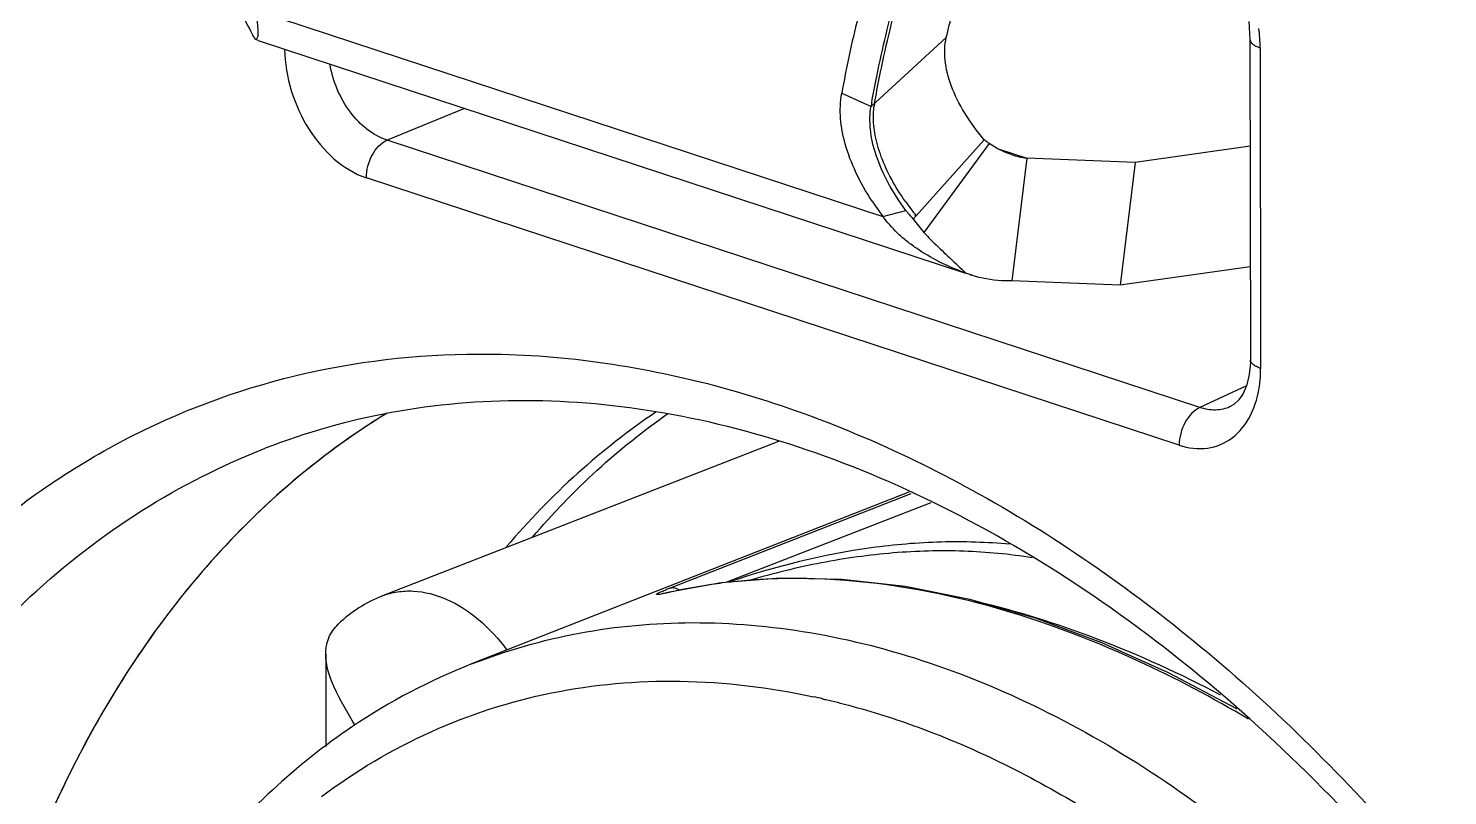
# Model space of a CAD drawing. Header units: millimetres. Extents: x 0 to 420, y 0 to 297.
# Drawn here: x 281.8 to 290.74, y 80.49 to 85.32 of the extents above; entities that cross this region are included whole.
import ezdxf

# ---------------------------------------------------------------- set-up
doc = ezdxf.new("R2010")
doc.units = ezdxf.units.MM
doc.header["$LTSCALE"] = 23.1
doc.layers.get('0').update_dxf_attribs({"linetype": 'CONTINUOUS'})
for name, color, linetype in [('BEZUGSACHSEN', 7, 'CONTINUOUS'), ('FASEN', 7, 'CONTINUOUS'), ('FLAECHEN', 7, 'CONTINUOUS'), ('RUNDUNGEN', 7, 'CONTINUOUS')]:
    doc.layers.add(name, color=color, linetype=linetype)

msp = doc.modelspace()

# ---------------------------------------------------------------- linework, layer by layer
at = {"color": 7, "linetype": 'CONTINUOUS'}
for p, q in [((283.248, 85.2445), (287.7069, 83.7783)), ((289.4997, 84.5781), (288.7762, 84.4753)), ((288.0927, 84.5032), (287.9979, 83.7307)), ((288.7762, 84.4753), (288.0927, 84.5032)), ((288.7762, 84.4753), (288.6815, 83.7027)), ((289.5009, 83.8192), (288.6815, 83.7027)), ((287.7361, 83.7687), (287.7455, 83.7657)), ((288.6815, 83.7027), (287.9979, 83.7307)), ((286.5277, 82.7184), (284.0318, 81.7458)), ((287.3491, 82.3982), (284.5934, 81.3167)), ((287.487, 82.3327), (286.1963, 81.8298))]:
    msp.add_line(p, q, dxfattribs=at)
at = {"color": 9, "linetype": 'CONTINUOUS'}
msp.add_line((287.9058, 84.5647), (288.0927, 84.5032), dxfattribs=at)
at = {"color": 7, "linetype": 'CONTINUOUS'}
msp.add_arc((288.1667, 85.0477), 0.5495, 251.82868, 262.25527, dxfattribs=at)
for points, knots in [([(287.5853, 85.2637), (287.5973, 85.3148), (287.6505, 85.5286), (287.7135, 85.7399), (287.7661, 85.8993)], [0, 0, 0, 0, 0.238261, 1, 1, 1, 1]), ([(287.8235, 84.6193), (287.7784, 84.673), (287.6992, 84.7811), (287.6134, 84.9502), (287.5713, 85.1124), (287.5743, 85.2174), (287.5853, 85.2637)], [0, 0, 0, 0, 0.296995, 0.564843, 0.79862, 1, 1, 1, 1]), ([(287.8552, 84.5951), (287.8524, 84.5971), (287.8416, 84.6047), (287.8311, 84.6129), (287.8235, 84.6193)], [0, 0, 0, 0, 0.255321, 1, 1, 1, 1])]:
    msp.add_open_spline(points, degree=3, knots=knots, dxfattribs=at)
msp.add_open_spline([(287.9953, 84.5256), (287.9458, 84.5419), (287.8983, 84.5657), (287.8552, 84.5951)], degree=3, dxfattribs=at)
at = {"layer": 'BEZUGSACHSEN', "color": 7, "linetype": 'CONTINUOUS'}
for points, knots in [([(284.0615, 82.8977), (283.8391, 82.7617), (283.4105, 82.4468), (282.6393, 81.6615), (281.8704, 80.3995), (281.324, 78.6041), (281.2118, 77.3054), (281.2129, 76.6321)], [0, 0, 0, 0, 0.109061, 0.221249, 0.458771, 0.718401, 1, 1, 1, 1]), ([(284.038, 82.8833), (283.8385, 82.7596), (283.4529, 82.4779), (282.9346, 81.9689), (282.4761, 81.3755), (282.0825, 80.7048), (281.7577, 79.9641), (281.4146, 78.8748), (281.2806, 78.0068), (281.2393, 77.4166)], [0, 0, 0, 0, 0.110597, 0.223976, 0.341127, 0.462792, 0.589444, 0.7213, 1, 1, 1, 1]), ([(284.9765, 82.1158), (285.1039, 82.2644), (285.3727, 82.543), (285.6748, 82.7854), (285.8309, 82.8943)], [0, 0, 0, 0, 0.507013, 1, 1, 1, 1])]:
    msp.add_open_spline(points, degree=3, knots=knots, dxfattribs=at)
at = {"layer": 'BEZUGSACHSEN', "color": 9, "linetype": 'CONTINUOUS'}
msp.add_open_spline([(285.7567, 82.9049), (285.5834, 82.7877), (285.2487, 82.525), (284.9528, 82.2196), (284.8134, 82.0565)], degree=3, knots=[0, 0, 0, 0, 0.493702, 1, 1, 1, 1], dxfattribs=at)
at = {"layer": 'FASEN', "color": 9, "linetype": 'CONTINUOUS'}
for p, q in [((283.2357, 85.4343), (287.1853, 84.1357)), ((287.5853, 85.2637), (287.1111, 84.8288)), ((286.9258, 84.9119), (287.1111, 84.8288)), ((287.8552, 84.5951), (287.4442, 84.0355)), ((287.1853, 84.1357), (287.3305, 84.1742))]:
    msp.add_line(p, q, dxfattribs=at)
at = {"layer": 'FASEN', "color": 7, "linetype": 'CONTINUOUS'}
for p, q in [((283.248, 85.2445), (283.2285, 85.2521)), ((287.8235, 84.6193), (287.3767, 84.1192)), ((287.7455, 83.7657), (287.7073, 83.7795))]:
    msp.add_line(p, q, dxfattribs=at)
for centre, radius, start, end in [((294.3878, 83.5642), 7.5827, 166.0821, 169.76238), ((293.8572, 83.6492), 6.8485, 169.88562, 170.08168), ((288.6388, 85.2276), 1.818, 213.23186, 216.91543), ((287.8154, 84.5341), 0.6039, 216.58369, 218.29295), ((287.8098, 84.5297), 0.5967, 218.29573, 218.6109), ((287.8007, 84.5224), 0.5851, 218.60188, 223.55779)]:
    msp.add_arc(centre, radius, start, end, dxfattribs=at)
for points, knots in [([(287.1151, 84.8519), (287.1251, 84.9075), (287.1694, 85.1397), (287.2249, 85.3698), (287.2723, 85.5433)], [0, 0, 0, 0, 0.239196, 1, 1, 1, 1]), ([(283.2285, 85.2521), (283.22, 85.269), (283.1853, 85.3352), (283.1499, 85.4014), (283.1305, 85.4538)], [0, 0, 0, 0, 0.252817, 1, 1, 1, 1]), ([(283.2357, 85.4343), (283.2376, 85.4125), (283.2412, 85.3734), (283.2456, 85.3217), (283.2472, 85.2871), (283.2449, 85.2669), (283.2421, 85.2595), (283.2401, 85.257)], [0, 0, 0, 0, 0.367894, 0.658313, 0.87266, 0.946721, 1, 1, 1, 1]), ([(283.2401, 85.257), (283.2388, 85.2554), (283.2353, 85.2525), (283.2308, 85.252), (283.2285, 85.2521)], [0, 0, 0, 0, 0.480347, 1, 1, 1, 1]), ([(287.1181, 84.2313), (287.08, 84.2896), (287.0135, 84.4066), (286.9271, 84.6305), (286.907, 84.8073), (286.9258, 84.9119)], [0, 0, 0, 0, 0.289872, 0.557276, 1, 1, 1, 1]), ([(287.3305, 84.1742), (287.2895, 84.2294), (287.2173, 84.3406), (287.1398, 84.513), (287.1016, 84.6767), (287.1028, 84.7818), (287.1111, 84.8288)], [0, 0, 0, 0, 0.291641, 0.560557, 0.797652, 1, 1, 1, 1]), ([(287.7073, 83.7795), (287.6507, 83.8002), (287.5423, 83.8455), (287.4179, 83.9182), (287.3315, 83.9827), (287.2588, 84.046), (287.2124, 84.099), (287.1853, 84.1357)], [0, 0, 0, 0, 0.282138, 0.548799, 0.672182, 0.786371, 1, 1, 1, 1]), ([(287.4442, 84.0355), (287.4651, 84.0126), (287.5506, 83.925), (287.6426, 83.8441), (287.7073, 83.7795)], [0, 0, 0, 0, 0.252833, 1, 1, 1, 1]), ([(287.9979, 83.7307), (287.9763, 83.7299), (287.8911, 83.7304), (287.8059, 83.7459), (287.7455, 83.7657)], [0, 0, 0, 0, 0.253683, 1, 1, 1, 1])]:
    msp.add_open_spline(points, degree=3, knots=knots, dxfattribs=at)
msp.add_open_spline([(287.3768, 84.1193), (287.3973, 84.0899), (287.42, 84.0619), (287.4442, 84.0355)], degree=3, dxfattribs=at)
at = {"layer": 'FLAECHEN', "color": 7, "linetype": 'CONTINUOUS'}
msp.add_line((287.3848, 84.1438), (287.3955, 84.1402), dxfattribs=at)
for centre, radius, start, end in [((287.5761, 84.7705), 0.4501, 169.9747, 172.85216), ((288.6255, 85.1427), 1.5867, 214.99321, 217.0648), ((288.7288, 85.2206), 1.716, 217.06214, 219.01849)]:
    msp.add_arc(centre, radius, start, end, dxfattribs=at)
for points, knots in [([(287.1329, 84.8488), (287.1427, 84.9043), (287.1868, 85.136), (287.242, 85.3655), (287.2893, 85.5385)], [0, 0, 0, 0, 0.239044, 1, 1, 1, 1]), ([(287.1258, 84.7722), (287.1259, 84.7768), (287.1264, 84.7949), (287.1278, 84.8131), (287.1295, 84.8265)], [0, 0, 0, 0, 0.254669, 1, 1, 1, 1]), ([(287.3257, 84.2328), (287.2941, 84.2779), (287.238, 84.3681), (287.1736, 84.5069), (287.1346, 84.6414), (287.1252, 84.7301), (287.1258, 84.7722)], [0, 0, 0, 0, 0.282758, 0.544957, 0.783986, 1, 1, 1, 1])]:
    msp.add_open_spline(points, degree=3, knots=knots, dxfattribs=at)
at = {"layer": 'RUNDUNGEN', "color": 7, "linetype": 'CONTINUOUS'}
for p, q in [((289.4909, 85.3634), (289.4986, 85.2513)), ((289.4986, 85.2513), (289.5018, 83.2314)), ((285.7966, 81.7595), (285.7928, 81.7589)), ((286.1653, 81.8273), (285.8415, 81.7689)), ((283.674, 81.3785), (283.6749, 80.7969))]:
    msp.add_line(p, q, dxfattribs=at)
at = {"layer": 'RUNDUNGEN', "color": 9, "linetype": 'CONTINUOUS'}
for p, q in [((289.563, 85.1986), (289.5663, 83.1788)), ((284.5486, 84.8168), (284.0607, 84.6168)), ((289.1836, 82.9324), (284.0607, 84.6168)), ((289.053, 82.6948), (283.9301, 84.3792)), ((289.477, 83.0697), (289.1836, 82.9324)), ((289.3769, 82.9387), (289.3751, 82.9378)), ((285.8463, 81.7958), (287.3638, 82.3912)), ((285.8336, 81.7665), (285.8415, 81.7689)), ((285.8415, 81.7683), (285.8336, 81.7665)), ((285.8417, 81.7681), (285.8336, 81.7665)), ((286.8058, 81.0976), (286.8258, 81.093)), ((286.8058, 81.0975), (286.8258, 81.0919))]:
    msp.add_line(p, q, dxfattribs=at)
at = {"layer": 'RUNDUNGEN', "color": 7, "linetype": 'CONTINUOUS'}
for points in [[(289.5018, 83.2312), (289.5016, 83.214), (289.4948, 83.1403)], [(289.4948, 83.1403), (289.4795, 83.0756), (289.4569, 83.0217)], [(289.4569, 83.0217), (289.4294, 82.9803), (289.3982, 82.9512), (289.375, 82.9378)], [(289.4165, 81.0323), (289.4079, 81.0375), (288.9864, 81.2612), (288.5652, 81.4507), (288.1466, 81.605), (287.7325, 81.7233), (287.3252, 81.805), (286.9268, 81.8497), (286.5394, 81.8571), (286.1653, 81.8273)], [(285.8415, 81.7689), (285.8302, 81.7664), (285.8213, 81.7644), (285.8136, 81.7628), (285.8068, 81.7614), (285.8011, 81.7603), (285.7966, 81.7595)]]:
    msp.add_lwpolyline(points, dxfattribs=at)
at = {"layer": 'RUNDUNGEN', "color": 9, "linetype": 'CONTINUOUS'}
for centre, radius, start, end in [((288.5098, 85.1962), 1.0532, 0.13092, 6.78363), ((286.626, 78.2028), 3.6521, 93.3198, 95.98707), ((286.6366, 77.9773), 3.8778, 88.96735, 93.28445), ((286.6349, 77.8308), 4.0243, 88.31171, 88.98001), ((286.5813, 79.9134), 2.0208, 111.76, 112.14532), ((286.7773, 79.4227), 2.5492, 111.41946, 111.76168), ((286.5754, 78.5547), 3.2964, 101.65901, 102.86384), ((286.5958, 78.4513), 3.4017, 98.28417, 101.64271), ((286.6122, 78.3384), 3.5159, 95.99483, 98.28418), ((285.7658, 76.5541), 4.661, 77.10687, 77.82256)]:
    msp.add_arc(centre, radius, start, end, dxfattribs=at)
at = {"layer": 'RUNDUNGEN', "color": 7, "linetype": 'CONTINUOUS'}
for centre, radius, start, end in [((284.3398, 80.9561), 0.8476, 111.31031, 133.84576), ((286.0162, 77.694), 3.8921, 111.44309, 123.9516)]:
    msp.add_arc(centre, radius, start, end, dxfattribs=at)
at = {"layer": 'RUNDUNGEN', "color": 9, "linetype": 'CONTINUOUS'}
for points, knots in [([(289.4986, 85.2511), (289.4986, 85.24), (289.5124, 85.2225), (289.5371, 85.2084), (289.5538, 85.2017), (289.563, 85.1986)], [0, 0, 0, 0, 0.384438, 0.662842, 1, 1, 1, 1]), ([(283.4149, 85.1896), (283.4163, 85.1017), (283.4471, 84.9234), (283.5851, 84.6184), (283.7805, 84.4285), (283.9301, 84.3792)], [0, 0, 0, 0, 0.262094, 0.529924, 1, 1, 1, 1]), ([(284.0607, 84.6168), (283.9686, 84.6462), (283.8001, 84.7896), (283.7192, 84.9869), (283.7013, 85.0952)], [0, 0, 0, 0, 0.468312, 1, 1, 1, 1]), ([(283.9301, 84.3792), (283.93, 84.429), (283.9547, 84.5225), (284.0206, 84.5992), (284.0607, 84.6168)], [0, 0, 0, 0, 0.532166, 1, 1, 1, 1]), ([(279.1562, 76.042), (279.1546, 77.0268), (279.3305, 78.48), (280.0034, 80.222), (280.6781, 81.3139), (281.5212, 82.1944), (282.5111, 82.8346), (283.6165, 83.2112), (284.3932, 83.2776), (284.7825, 83.2679)], [0, 0, 0, 0, 0.288278, 0.420361, 0.544302, 0.661466, 0.774291, 0.885991, 1, 1, 1, 1]), ([(284.7825, 83.2679), (285.2813, 83.2555), (286.317, 83.0819), (287.8145, 82.44), (289.2507, 81.4425), (290.1071, 80.5917), (290.513, 80.1225)], [0, 0, 0, 0, 0.222963, 0.463268, 0.722732, 1, 1, 1, 1]), ([(289.5663, 83.1788), (289.557, 83.1819), (289.5404, 83.1886), (289.5158, 83.2027), (289.5019, 83.2201), (289.5018, 83.2312)], [0, 0, 0, 0, 0.336929, 0.615301, 1, 1, 1, 1]), ([(289.5604, 83.0814), (289.5614, 83.0893), (289.5649, 83.1217), (289.5663, 83.1543), (289.5663, 83.1788)], [0, 0, 0, 0, 0.246212, 1, 1, 1, 1]), ([(289.053, 82.6948), (289.1098, 82.6761), (289.2301, 82.6605), (289.4006, 82.7324), (289.5177, 82.8851), (289.5518, 83.0129), (289.5604, 83.0814)], [0, 0, 0, 0, 0.243361, 0.472994, 0.719019, 1, 1, 1, 1]), ([(289.1836, 82.9324), (289.1435, 82.9148), (289.0776, 82.838), (289.0529, 82.7446), (289.053, 82.6948)], [0, 0, 0, 0, 0.467834, 1, 1, 1, 1]), ([(289.3751, 82.9378), (289.3464, 82.9247), (289.2809, 82.9101), (289.2153, 82.9216), (289.1836, 82.9324)], [0, 0, 0, 0, 0.4849, 1, 1, 1, 1]), ([(279.7214, 76.0509), (279.7202, 76.8083), (279.8289, 77.9272), (280.2343, 79.321), (280.6462, 80.2487), (281.1661, 81.0645), (281.7861, 81.7539), (282.4956, 82.3032), (283.0225, 82.5699), (283.293, 82.6753)], [0, 0, 0, 0, 0.284578, 0.417678, 0.544246, 0.664636, 0.779721, 0.8909, 1, 1, 1, 1]), ([(287.9849, 82.0707), (287.8416, 82.084), (287.5495, 82.0929), (286.9531, 82.0427), (286.5092, 81.9323), (286.2194, 81.8334)], [0, 0, 0, 0, 0.240884, 0.487644, 1, 1, 1, 1]), ([(288.127, 81.9857), (287.9843, 82.0087), (287.6919, 82.0363), (287.2463, 82.0242), (286.7933, 81.9609), (286.4933, 81.8871), (286.3435, 81.8429)], [0, 0, 0, 0, 0.240563, 0.48702, 0.740073, 1, 1, 1, 1]), ([(289.4905, 80.9686), (289.2639, 81.1033), (288.4137, 81.5547), (287.4537, 81.8328), (286.7535, 81.8534)], [0, 0, 0, 0, 0.273449, 1, 1, 1, 1]), ([(284.0318, 81.7458), (284.0621, 81.7576), (284.1264, 81.7748), (284.2643, 81.7813), (284.4469, 81.7329), (284.6493, 81.6006), (284.7636, 81.4754), (284.8157, 81.4046)], [0, 0, 0, 0, 0.106797, 0.216155, 0.449867, 0.711593, 1, 1, 1, 1]), ([(285.8336, 81.7665), (285.8158, 81.7624), (285.7937, 81.7575), (285.7684, 81.7535), (285.7618, 81.7536), (285.7585, 81.7539), (285.7588, 81.7566), (285.7617, 81.7584), (285.766, 81.7613), (285.7727, 81.7647), (285.7814, 81.7689), (285.7972, 81.7759), (285.8102, 81.7813), (285.8196, 81.7851)], [0, 0, 0, 0, 0.376834, 0.479738, 0.509052, 0.524489, 0.534376, 0.555607, 0.591666, 0.643021, 0.709731, 0.79166, 1, 1, 1, 1]), ([(285.8623, 81.7978), (285.8659, 81.7977), (285.8811, 81.7957), (285.8952, 81.788), (285.9044, 81.7808)], [0, 0, 0, 0, 0.231945, 1, 1, 1, 1]), ([(287.7674, 81.7133), (288.0278, 81.6521), (288.5564, 81.4861), (289.0597, 81.2556), (289.3118, 81.1234)], [0, 0, 0, 0, 0.484439, 1, 1, 1, 1]), ([(284.5934, 81.3167), (284.812, 81.4025), (285.2711, 81.5336), (285.9934, 81.5989), (286.7393, 81.5333), (287.4954, 81.339), (288.2491, 81.0202), (288.988, 80.5829), (289.7002, 80.0346), (290.6124, 79.1548), (291.6113, 77.8344), (292.517, 76.0269), (293.0926, 74.0873), (293.2347, 72.7501), (293.2358, 72.0942)], [0, 0, 0, 0, 0.048774, 0.098444, 0.149814, 0.203501, 0.259903, 0.319192, 0.381333, 0.446118, 0.581928, 0.722791, 0.863791, 1, 1, 1, 1]), ([(283.647, 80.481), (283.861, 80.6416), (284.3237, 80.9171), (285.0962, 81.1648), (285.9189, 81.2372), (286.4728, 81.1698), (286.749, 81.1102)], [0, 0, 0, 0, 0.246065, 0.490642, 0.740096, 1, 1, 1, 1]), ([(286.8258, 81.093), (286.8744, 81.0816), (287.071, 81.0324), (287.2645, 80.9708), (287.4079, 80.9182)], [0, 0, 0, 0, 0.246415, 1, 1, 1, 1]), ([(287.4079, 80.9182), (287.7775, 80.7827), (288.514, 80.4153), (289.3459, 79.7857), (289.9742, 79.1798), (290.585, 78.4927), (291.2685, 77.5275), (291.9338, 76.251), (292.4294, 74.8897), (292.7373, 73.4931), (292.8115, 72.5507), (292.8122, 72.0876)], [0, 0, 0, 0, 0.108097, 0.224163, 0.285025, 0.34751, 0.476329, 0.608516, 0.741559, 0.872859, 1, 1, 1, 1])]:
    msp.add_open_spline(points, degree=3, knots=knots, dxfattribs=at)
at = {"layer": 'RUNDUNGEN', "color": 7, "linetype": 'CONTINUOUS'}
for points, knots in [([(293.73, 71.3127), (293.7287, 72.1181), (293.5541, 73.7618), (292.8489, 76.1475), (291.7388, 78.3734), (290.2979, 80.2908), (288.8638, 81.559), (287.6414, 82.2908), (286.7336, 82.6805), (285.8291, 82.9183), (284.9429, 83.0011), (284.0901, 82.9277), (283.5496, 82.7753), (283.293, 82.6753)], [0, 0, 0, 0, 0.137397, 0.279929, 0.422364, 0.55946, 0.686791, 0.745973, 0.80192, 0.854761, 0.90488, 0.953016, 1, 1, 1, 1]), ([(283.674, 81.3785), (283.6739, 81.4135), (283.6859, 81.4845), (283.7276, 81.5434), (283.7527, 81.5674)], [0, 0, 0, 0, 0.50188, 1, 1, 1, 1]), ([(283.8576, 80.9325), (283.8124, 81.0109), (283.727, 81.1474), (283.6741, 81.307), (283.674, 81.3785)], [0, 0, 0, 0, 0.558461, 1, 1, 1, 1]), ([(283.8425, 80.9225), (283.6644, 80.8029), (283.3227, 80.5309), (282.8724, 80.0432), (282.4841, 79.4792), (282.1621, 78.8474), (281.9094, 78.156), (281.6636, 77.15), (281.5967, 76.3571), (281.5976, 75.822)], [0, 0, 0, 0, 0.111129, 0.225022, 0.3426, 0.464543, 0.591269, 0.722909, 1, 1, 1, 1])]:
    msp.add_open_spline(points, degree=3, knots=knots, dxfattribs=at)
at = {"layer": 'RUNDUNGEN', "color": 9, "linetype": 'CONTINUOUS'}
msp.add_open_spline([(285.8463, 81.7958), (285.8515, 81.7974), (285.857, 81.798), (285.8623, 81.7978)], degree=3, dxfattribs=at)

doc.saveas('drawing.dxf')
